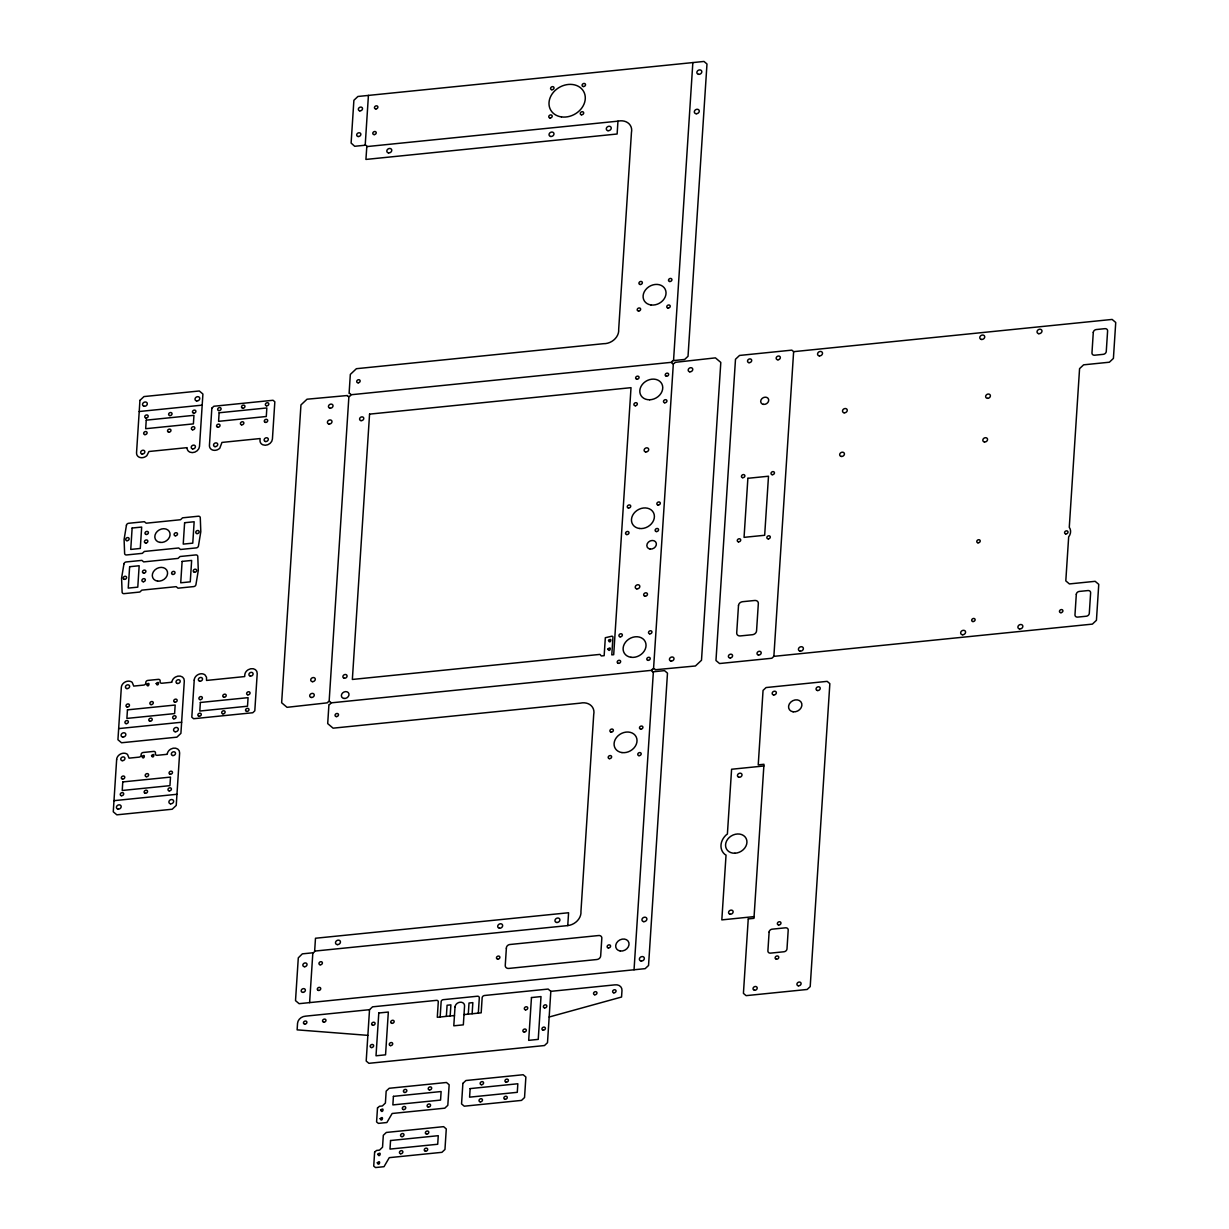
<?xml version="1.0" encoding="UTF-8"?>
<svg xmlns="http://www.w3.org/2000/svg" width="1229" height="1229" viewBox="0 0 1229 1229"><rect width="100%" height="100%" fill="white"/><g stroke="black" fill="none" stroke-linecap="round" stroke-linejoin="round"><path stroke-width="1.5" d="M116.678 759.583L116.663 759.414A6.468 5.3 -29.2 0 1 120.826 753.884A6.468 5.3 -29.2 0 1 127.493 754.406L129.06 758.155L139.077 757.141A1.997 1.628 -29.2 0 0 141.105 755.236L141.151 754.376A1.997 1.628 -29.2 0 1 143.178 752.486L153.671 751.411A1.997 1.628 -29.2 0 1 155.469 752.931L155.407 753.792A1.997 1.628 -29.2 0 0 157.204 755.313L167.236 754.299A6.468 5.3 -29.2 0 1 169.31 750.182L170.647 749.168A6.468 5.3 -29.2 0 1 179.634 753.039L176.239 805.425L172.198 809.235L116.863 814.827L113.268 811.801L116.647 759.583M181.631 722.237L180.909 733.36L176.868 737.17L121.533 742.762L117.938 739.735L121.333 687.349A6.468 5.3 -29.2 0 1 125.496 681.818A6.468 5.3 -29.2 0 1 132.179 682.341L133.731 686.089L143.747 685.075A1.997 1.628 -29.2 0 0 145.775 683.17L145.821 682.325A1.997 1.628 -29.2 0 1 147.849 680.42L158.341 679.36A1.997 1.628 -29.2 0 1 160.139 680.866L160.093 681.726A1.997 1.628 -29.2 0 0 161.89 683.247L171.906 682.233A6.468 5.3 -29.2 0 1 173.98 678.116L175.317 677.102A6.468 5.3 -29.2 0 1 184.304 680.974L181.631 722.237L118.66 728.597M194.228 680.144L191.816 717.198L193.614 718.719L252.775 712.743L254.802 710.838L257.214 673.6A6.468 5.3 -29.2 0 0 248.212 669.728L246.875 670.742A6.468 5.3 -29.2 0 0 244.801 674.859L244.694 676.564L206.518 680.436L206.518 677.302L205.074 674.967A6.468 5.3 -29.2 0 0 198.391 674.444A6.468 5.3 -29.2 0 0 194.228 679.975L194.243 680.144M309.6 1002.618L312.842 952.798A1.797 1.459 -29.2 0 0 314.655 951.092L567.752 925.591A13.196 10.8 -29.2 0 0 580.948 911.38L593.715 714.541A13.196 10.8 -29.2 0 0 580.226 703.157L333.09 728.167L327.697 723.604L328.926 704.601A1.797 1.459 -29.2 0 0 330.724 703.019A1.797 1.459 -29.2 0 0 329.418 701.513A1.797 1.459 -29.2 0 0 327.39 702.834L287.033 707.32L281.641 702.758L300.951 404.925L307.02 399.21L347.315 395.523A1.797 1.459 -29.2 0 0 349.205 396.445A1.797 1.459 -29.2 0 0 350.726 394.647A1.797 1.459 -29.2 0 0 349.097 393.418L350.326 374.415L356.395 368.7L603.531 343.69A13.196 10.8 -29.2 0 0 618.679 329.403L631.445 132.563A13.196 10.8 -29.2 0 0 617.957 121.164L366.81 146.589A1.797 1.459 -29.2 0 0 365.197 145.222L354.689 146.282L351.11 143.071L353.891 100.286L357.916 96.476L703.987 61.45L706.982 63.985L688.025 356.287L684.661 359.452L673.538 360.589A1.797 1.459 -29.2 0 0 671.725 362.171A1.797 1.459 -29.2 0 0 673.031 363.676A1.797 1.459 -29.2 0 0 675.074 362.355L715.416 357.869L720.808 362.432L701.498 660.265L695.445 665.98L655.165 669.759A1.797 1.459 -29.2 0 0 653.659 668.684L653.213 668.76A1.797 1.459 -29.2 0 0 651.754 670.312L330.739 702.896M329.126 701.529L348.898 396.491M365.197 145.222L368.423 95.401M314.655 951.092L315.484 938.249L568.581 912.748L567.752 925.591M454.469 1015.538L437.294 1017.289L438.292 1001.773A2.043 1.675 -29.2 0 0 436.433 1000.36L372.556 1006.828L369.53 1009.685L366.196 1061.042L368.9 1063.315L544.478 1045.541L547.504 1042.684L550.822 991.342L548.134 989.068L484.564 995.49A2.366 1.936 -29.2 0 0 482.152 997.764L481.184 1012.834L464.009 1014.586M440.151 1016.997L441.15 1001.62A2.043 1.659 -29.2 0 1 443.316 999.669L477.39 996.227A2.135 1.736 -29.2 0 1 479.31 997.84L478.311 1013.126M446.357 1016.368L447.079 1005.245L450.889 1004.861L450.167 1015.984M468.295 1014.14L469.017 1003.018L472.842 1002.634L472.12 1013.756M617.957 121.164L617.127 134.007L365.919 159.432L366.81 146.589M634.041 969.789L653.367 671.771A1.797 1.459 -29.2 0 1 651.754 670.711L651.754 670.312M653.551 668.699L673.338 363.661M673.538 360.589L692.849 62.571M773.871 656.347L793.627 351.663L791.829 350.142L739.535 355.442L735.495 359.252L715.969 660.511L719.564 663.537L771.843 658.252L773.871 656.347L1092.397 624.117L1096.437 620.307L1098.757 584.359L1095.162 581.317L1069.399 583.929L1065.804 580.887L1068.662 536.904A10.032 8.204 -29.2 0 0 1069.276 527.318L1079.569 368.639L1083.609 364.829L1109.372 362.217L1113.413 358.407L1115.732 322.474L1112.137 319.432L793.627 351.663M549.163 1017.013L621.551 997.026L621.982 990.513A7.482 6.13 -29.2 0 0 614.761 984.875L550.822 991.342M653.26 671.787L664.49 670.635L667.485 673.139L648.543 965.472L645.164 968.652L299.108 1003.678L295.513 1000.636L298.294 957.852L302.334 953.858L312.842 952.798M139.215 411.515L202.186 405.14M350.711 394.786L671.71 362.294M113.99 800.663L176.961 794.287M763.839 765.99L731.593 769.246L727.399 834.03L726.078 835.013A15.931 13.043 -29.2 0 0 724.833 854.385L726.032 855.107L721.822 919.891L754.084 916.619M369.53 1009.685L305.591 1016.153A7.482 6.13 -29.2 0 0 297.541 1023.342L297.126 1029.856L367.855 1035.356M139.937 400.377L136.542 452.764A6.468 5.3 -29.2 0 0 140.029 457.511A6.468 5.3 -29.2 0 0 146.865 455.621L148.939 451.504L187.115 447.648A6.468 5.3 -29.2 0 0 188.667 451.396L189.896 452.149A6.468 5.3 -29.2 0 0 199.513 446.388L202.908 394.017L199.313 390.976L143.977 396.568L139.937 400.377M129.629 566.707L128.231 588.107L137.786 587.139L139.169 565.755L129.629 566.707M132.133 528.024L130.75 549.424L140.29 548.457L141.673 527.072L132.133 528.024M122.777 781.921L122.224 790.477L169.94 785.654L170.493 777.097L122.777 781.921M127.447 709.855L126.894 718.412L174.61 713.588L175.163 705.031L127.447 709.855M146.236 420.149L145.683 428.706L193.399 423.882L193.952 415.325L146.236 420.149M182.107 561.407L180.724 582.807L190.265 581.839L191.647 560.439L182.107 561.407M184.611 522.724L183.229 544.109L192.769 543.157L194.151 521.757L184.611 522.724M211.849 408.151L209.437 445.39A6.468 5.3 -29.2 0 0 212.94 450.137A6.468 5.3 -29.2 0 0 219.776 448.247L221.957 442.425L260.118 438.553L260.01 440.274A6.468 5.3 -29.2 0 0 261.577 444.022L262.806 444.775A6.468 5.3 -29.2 0 0 272.423 439.014L274.835 401.775L273.038 400.27L213.877 406.246L211.849 408.151M200.358 702.481L199.805 711.038L247.505 706.214L248.074 697.657L200.358 702.481M219.131 412.775L218.578 421.332L266.294 416.508L266.847 407.951L219.131 412.775M369.56 414.127L352.354 679.453L599.982 654.396L601.304 655.963L604.161 655.671L605.329 637.713L612.165 636.146L612.964 636.837L611.796 654.888L613.701 654.704L631.015 387.673L369.56 414.127M378.793 1013.003L376.013 1055.788L385.553 1054.82L388.333 1012.035L378.793 1013.003M374.63 1152.065L373.724 1166.106L375.521 1167.55L384.016 1166.69L389.27 1157.657L441.918 1152.326L444.959 1149.468L446.281 1128.929L443.592 1126.655L386.336 1132.447L383.31 1135.304L382.542 1147.195L379.5 1150.144L376.642 1150.436L374.63 1152.065M377.503 1107.913L376.581 1121.939L378.394 1123.383L386.889 1122.523L392.143 1113.489L444.79 1108.174L447.817 1105.317L449.153 1084.761L446.45 1082.488L389.194 1088.279L386.167 1091.137L385.399 1103.043L382.357 1105.977L379.5 1106.269L377.503 1107.913M390.545 1140.527L389.992 1149.084L437.708 1144.26L438.261 1135.688L390.545 1140.527M393.418 1096.36L392.865 1104.917L440.566 1100.093L441.119 1091.536L393.418 1096.36M455.022 1006.981L453.793 1025.816L463.333 1024.848L464.562 1006.029A4.977 4.071 -29.2 0 0 460.061 1002.219A4.977 4.071 -29.2 0 0 455.022 1006.981M462.887 1083.379L461.551 1103.919L464.255 1106.192L521.511 1100.401L524.537 1097.543L525.874 1077.003L523.17 1074.73L465.914 1080.521L462.887 1083.379M470.139 1088.602L469.586 1097.159L517.286 1092.32L517.839 1083.763L470.139 1088.602M506.363 948.266L505.257 965.379A3.917 3.211 -29.2 0 0 508.852 968.421L596.649 959.542A3.718 3.042 -29.2 0 0 600.689 955.732L601.795 938.618A3.549 2.904 -29.2 0 0 598.2 935.576L510.404 944.456A3.518 2.888 -29.2 0 0 506.363 948.266M531.466 997.549L528.685 1040.349L538.241 1039.381L541.006 996.581L531.466 997.549M738.491 605.513L736.709 632.904A3.979 3.257 -29.2 0 0 740.304 635.931L752.532 634.702A3.979 3.257 -29.2 0 0 756.557 630.892L758.339 603.5A3.979 3.257 -29.2 0 0 754.744 600.474L742.531 601.703A3.979 3.257 -29.2 0 0 738.491 605.513M747.877 478.296L744.052 537.35L764.668 535.276L768.494 476.222L747.877 478.296M748.246 918.908L743.422 993.37L746.111 995.644L807.176 989.468L810.203 986.61L829.852 683.647L827.163 681.358L766.082 687.549L763.055 690.406L758.232 764.853L763.962 764.284L753.961 918.34L748.246 918.908M769.124 932.028L767.895 950.847A2.98 2.443 -29.2 0 0 770.598 953.12L783.964 951.768A2.98 2.443 -29.2 0 0 786.99 948.911L788.204 930.092A2.98 2.443 -29.2 0 0 785.515 927.818L772.15 929.17A2.98 2.443 -29.2 0 0 769.124 932.028M1076.312 594.283L1074.976 614.823A2.98 2.443 -29.2 0 0 1077.679 617.096L1086.267 616.236A2.98 2.443 -29.2 0 0 1089.293 613.379L1090.63 592.839A2.98 2.443 -29.2 0 0 1087.926 590.565L1079.339 591.426A2.98 2.443 -29.2 0 0 1076.312 594.283M1093.288 332.398L1091.966 352.938A2.98 2.443 -29.2 0 0 1094.655 355.212L1103.243 354.336A2.98 2.443 -29.2 0 0 1106.269 351.479L1107.606 330.939A2.98 2.443 -29.2 0 0 1104.902 328.665L1096.314 329.541A2.98 2.443 -29.2 0 0 1093.288 332.398M126.449 525.198L124.098 539.47L124.621 553.449A2.197 1.797 -29.2 0 0 126.602 554.955L142.334 553.357L144.361 551.452L178.712 547.98L180.509 549.486L196.256 547.904A2.197 1.797 -29.2 0 0 198.453 545.983L200.803 531.711L200.281 517.732A2.197 1.797 -29.2 0 0 198.299 516.226L182.568 517.824L180.54 519.729L146.19 523.201L144.392 521.695L128.646 523.277A2.197 1.797 -29.2 0 0 126.449 525.198M123.945 563.896L121.579 578.152L122.117 592.132A2.197 1.797 -29.2 0 0 124.083 593.638L139.829 592.04L141.857 590.135L176.208 586.663L178.005 588.184L193.752 586.586A2.197 1.797 -29.2 0 0 195.933 584.666L198.299 570.394L197.777 556.414A2.197 1.797 -29.2 0 0 195.795 554.924L180.048 556.507L178.036 558.412L143.685 561.899L141.888 560.378L126.141 561.96A2.197 1.797 -29.2 0 0 123.945 563.896M146.681 684.461C148.371 689.192 150.937 680.497 146.681 684.461M156.221 683.493C157.911 688.24 160.477 679.529 156.221 683.493M142.011 756.511C143.701 761.258 146.266 752.547 142.011 756.511M151.551 755.558C153.241 760.29 155.806 751.595 151.551 755.558M380.729 1110.064C382.403 1114.811 384.969 1106.1 380.729 1110.064M380.176 1118.62C381.85 1123.367 384.416 1114.657 380.176 1118.62M377.856 1154.231C379.546 1158.978 382.111 1150.267 377.856 1154.231M377.303 1162.788C378.993 1167.535 381.558 1158.824 377.303 1162.788M607.956 649.004C609.645 653.751 612.211 645.041 607.956 649.004M608.524 640.401C610.03 645.21 612.902 636.545 608.524 640.401M127.201 707.028A1.797 1.459 -29.2 0 0 129.429 704.924A1.797 1.459 -29.2 0 0 126.587 704.524A1.797 1.459 -29.2 0 0 127.201 707.028M177.437 683.478A2.197 1.797 -29.2 0 0 180.171 680.912A2.197 1.797 -29.2 0 0 176.715 680.42A2.197 1.797 -29.2 0 0 177.437 683.478M126.864 688.593A2.197 1.797 -29.2 0 0 129.598 686.028A2.197 1.797 -29.2 0 0 126.126 685.536A2.197 1.797 -29.2 0 0 126.864 688.593M174.902 702.205A1.797 1.459 -29.2 0 0 177.13 700.1A1.797 1.459 -29.2 0 0 174.303 699.7A1.797 1.459 -29.2 0 0 174.902 702.205M151.044 704.616A1.797 1.459 -29.2 0 0 153.272 702.512A1.797 1.459 -29.2 0 0 150.445 702.112A1.797 1.459 -29.2 0 0 151.044 704.616M126.126 723.635A1.797 1.459 -29.2 0 0 128.338 721.531A1.797 1.459 -29.2 0 0 125.512 721.131A1.797 1.459 -29.2 0 0 126.126 723.635M149.969 721.223A1.797 1.459 -29.2 0 0 152.196 719.119A1.797 1.459 -29.2 0 0 149.37 718.719A1.797 1.459 -29.2 0 0 149.969 721.223M173.827 718.796A1.797 1.459 -29.2 0 0 176.054 716.707A1.797 1.459 -29.2 0 0 173.228 716.307A1.797 1.459 -29.2 0 0 173.827 718.796M122.716 737.047A2.489 2.043 -29.2 0 0 125.804 734.128A2.489 2.043 -29.2 0 0 121.871 733.575A2.489 2.043 -29.2 0 0 122.716 737.047M175.194 731.731A2.489 2.043 -29.2 0 0 178.282 728.828A2.489 2.043 -29.2 0 0 174.349 728.259A2.489 2.043 -29.2 0 0 175.194 731.731M636.806 379.208A1.797 1.459 -29.2 0 0 639.034 377.119A1.797 1.459 -29.2 0 0 636.207 376.719A1.797 1.459 -29.2 0 0 636.806 379.208M635.454 405.754A1.797 1.459 -29.2 0 0 637.206 403.358A1.797 1.459 -29.2 0 0 634.241 403.527A1.797 1.459 -29.2 0 0 635.454 405.754M666.395 376.228A1.797 1.459 -29.2 0 0 668.622 374.123A1.797 1.459 -29.2 0 0 665.795 373.724A1.797 1.459 -29.2 0 0 666.395 376.228M664.674 402.759A1.797 1.459 -29.2 0 0 666.901 400.654A1.797 1.459 -29.2 0 0 664.075 400.255A1.797 1.459 -29.2 0 0 664.674 402.759M343.982 698.456A3.979 3.257 -29.2 0 0 348.928 693.786A3.979 3.257 -29.2 0 0 342.645 692.91A3.979 3.257 -29.2 0 0 343.982 698.456M621.951 752.578A11.952 9.771 -29.2 0 0 636.791 738.568A11.952 9.771 -29.2 0 0 617.926 735.91A11.952 9.771 -29.2 0 0 621.951 752.578M611.09 732.115A1.797 1.459 -29.2 0 0 613.317 730.011A1.797 1.459 -29.2 0 0 610.49 729.611A1.797 1.459 -29.2 0 0 611.09 732.115M609.369 758.646A1.797 1.459 -29.2 0 0 611.596 756.542A1.797 1.459 -29.2 0 0 608.77 756.142A1.797 1.459 -29.2 0 0 609.369 758.646M638.942 755.651A1.797 1.459 -29.2 0 0 641.169 753.561A1.797 1.459 -29.2 0 0 638.343 753.147A1.797 1.459 -29.2 0 0 638.942 755.651M640.662 729.12A1.797 1.459 -29.2 0 0 642.89 727.015A1.797 1.459 -29.2 0 0 640.063 726.616A1.797 1.459 -29.2 0 0 640.662 729.12M320.108 964.765A1.797 1.459 -29.2 0 0 322.382 962.706A1.797 1.459 -29.2 0 0 319.586 962.23A1.797 1.459 -29.2 0 0 320.108 964.765M318.465 990.436A1.797 1.459 -29.2 0 0 320.708 988.362A1.797 1.459 -29.2 0 0 317.896 987.932A1.797 1.459 -29.2 0 0 318.465 990.436M649.665 399.778A11.952 9.771 -29.2 0 0 661.924 384.016A11.952 9.771 -29.2 0 0 642.245 384.554A11.952 9.771 -29.2 0 0 649.665 399.778M648.129 660.372A1.797 1.459 -29.2 0 0 650.156 658.129A1.797 1.459 -29.2 0 0 647.253 657.991A1.797 1.459 -29.2 0 0 648.129 660.372M618.387 663.353A1.797 1.459 -29.2 0 0 620.614 661.263A1.797 1.459 -29.2 0 0 617.788 660.864A1.797 1.459 -29.2 0 0 618.387 663.353M620.107 636.822A1.797 1.459 -29.2 0 0 622.335 634.732A1.797 1.459 -29.2 0 0 619.508 634.333A1.797 1.459 -29.2 0 0 620.107 636.822M649.695 633.826A1.797 1.459 -29.2 0 0 651.923 631.737A1.797 1.459 -29.2 0 0 649.081 631.337A1.797 1.459 -29.2 0 0 649.695 633.826M630.969 657.285A11.952 9.771 -29.2 0 0 645.809 643.289A11.952 9.771 -29.2 0 0 626.959 640.616A11.952 9.771 -29.2 0 0 630.969 657.285M361.019 420.625A2.197 1.797 -29.2 0 0 363.738 418.06A2.197 1.797 -29.2 0 0 360.281 417.568A2.197 1.797 -29.2 0 0 361.019 420.625M344.32 678.239A2.197 1.797 -29.2 0 0 347.039 675.673A2.197 1.797 -29.2 0 0 343.582 675.182A2.197 1.797 -29.2 0 0 344.32 678.239M639.326 528.47A11.952 9.771 -29.2 0 0 654.166 514.475A11.952 9.771 -29.2 0 0 635.301 511.817A11.952 9.771 -29.2 0 0 639.326 528.47M626.744 534.554A1.797 1.459 -29.2 0 0 628.971 532.449A1.797 1.459 -29.2 0 0 626.129 532.049A1.797 1.459 -29.2 0 0 626.744 534.554M628.465 508.023A1.797 1.459 -29.2 0 0 630.692 505.918A1.797 1.459 -29.2 0 0 627.85 505.518A1.797 1.459 -29.2 0 0 628.465 508.023M658.037 505.027A1.797 1.459 -29.2 0 0 660.265 502.922A1.797 1.459 -29.2 0 0 657.438 502.523A1.797 1.459 -29.2 0 0 658.037 505.027M656.317 531.558A1.797 1.459 -29.2 0 0 658.544 529.453A1.797 1.459 -29.2 0 0 655.718 529.054A1.797 1.459 -29.2 0 0 656.317 531.558M645.701 451.934A2.397 1.951 -29.2 0 0 648.666 449.123A2.397 1.951 -29.2 0 0 644.887 448.6A2.397 1.951 -29.2 0 0 645.701 451.934M636.822 588.86A2.397 1.951 -29.2 0 0 639.787 586.064A2.397 1.951 -29.2 0 0 636.007 585.526A2.397 1.951 -29.2 0 0 636.822 588.86M336.423 716.584A1.797 1.459 -29.2 0 0 338.421 714.31A1.797 1.459 -29.2 0 0 335.502 714.203A1.797 1.459 -29.2 0 0 336.423 716.584M608.324 947.928A1.797 1.459 -29.2 0 0 610.552 945.838A1.797 1.459 -29.2 0 0 607.725 945.424A1.797 1.459 -29.2 0 0 608.324 947.928M497.637 959.127A1.797 1.459 -29.2 0 0 499.865 957.038A1.797 1.459 -29.2 0 0 497.038 956.638A1.797 1.459 -29.2 0 0 497.637 959.127M620.276 951A6.975 5.699 -29.2 0 0 628.925 942.827A6.975 5.699 -29.2 0 0 617.926 941.276A6.975 5.699 -29.2 0 0 620.276 951M671.003 661.079A2.397 1.951 -29.2 0 0 673.968 658.283A2.397 1.951 -29.2 0 0 670.204 657.745A2.397 1.951 -29.2 0 0 671.003 661.079M689.761 371.803A2.397 1.951 -29.2 0 0 692.726 368.992A2.397 1.951 -29.2 0 0 688.947 368.47A2.397 1.951 -29.2 0 0 689.761 371.803M763.439 404.372A4.179 3.426 -29.2 0 0 768.632 399.471A4.179 3.426 -29.2 0 0 762.026 398.534A4.179 3.426 -29.2 0 0 763.439 404.372M772.196 474.686A1.797 1.459 -29.2 0 0 774.424 472.581A1.797 1.459 -29.2 0 0 771.597 472.182A1.797 1.459 -29.2 0 0 772.196 474.686M738.46 541.835A1.797 1.459 -29.2 0 0 740.688 539.731A1.797 1.459 -29.2 0 0 737.861 539.331A1.797 1.459 -29.2 0 0 738.46 541.835M768.371 538.87A1.797 1.459 -29.2 0 0 770.168 536.489A1.797 1.459 -29.2 0 0 767.203 536.612A1.797 1.459 -29.2 0 0 768.371 538.87M742.623 477.666A1.797 1.459 -29.2 0 0 744.851 475.562A1.797 1.459 -29.2 0 0 742.024 475.162A1.797 1.459 -29.2 0 0 742.623 477.666M650.11 549.04A4.977 4.071 -29.2 0 0 656.286 543.203A4.977 4.071 -29.2 0 0 648.436 542.097A4.977 4.071 -29.2 0 0 650.11 549.04M644.964 596.219A1.997 1.628 -29.2 0 0 647.437 593.884A1.997 1.628 -29.2 0 0 644.303 593.438A1.997 1.628 -29.2 0 0 644.964 596.219M312.565 681.665A2.397 1.951 -29.2 0 0 315.177 678.608A2.397 1.951 -29.2 0 0 311.275 678.531A2.397 1.951 -29.2 0 0 312.565 681.665M328.988 424.036A2.397 1.951 -29.2 0 0 331.953 421.24A2.397 1.951 -29.2 0 0 328.189 420.702A2.397 1.951 -29.2 0 0 328.988 424.036M311.26 697.473A2.397 1.951 -29.2 0 0 314.225 694.677A2.397 1.951 -29.2 0 0 310.461 694.155A2.397 1.951 -29.2 0 0 311.26 697.473M330.017 408.197A2.397 1.951 -29.2 0 0 332.982 405.401A2.397 1.951 -29.2 0 0 329.218 404.863A2.397 1.951 -29.2 0 0 330.017 408.197M388.502 152.903A2.596 2.12 -29.2 0 0 391.728 149.877A2.596 2.12 -29.2 0 0 387.657 149.277A2.596 2.12 -29.2 0 0 388.502 152.903M550.638 136.465A2.596 2.12 -29.2 0 0 553.956 133.531A2.596 2.12 -29.2 0 0 549.931 132.809A2.596 2.12 -29.2 0 0 550.638 136.465M607.986 130.689A2.596 2.12 -29.2 0 0 611.197 127.662A2.596 2.12 -29.2 0 0 607.111 127.079A2.596 2.12 -29.2 0 0 607.986 130.689M556.891 922.487A2.596 2.12 -29.2 0 0 559.809 919.215A2.596 2.12 -29.2 0 0 555.6 919.046A2.596 2.12 -29.2 0 0 556.891 922.487M499.45 928.218A2.596 2.12 -29.2 0 0 502.6 925.13A2.596 2.12 -29.2 0 0 498.482 924.638A2.596 2.12 -29.2 0 0 499.45 928.218M337.483 944.609A2.596 2.12 -29.2 0 0 340.325 941.291A2.596 2.12 -29.2 0 0 336.101 941.199A2.596 2.12 -29.2 0 0 337.483 944.609M358.177 136.527A2.197 1.797 -29.2 0 0 360.804 133.884A2.197 1.797 -29.2 0 0 357.316 133.515A2.197 1.797 -29.2 0 0 358.177 136.527M359.774 110.84A2.197 1.797 -29.2 0 0 362.494 108.275A2.197 1.797 -29.2 0 0 359.037 107.783A2.197 1.797 -29.2 0 0 359.774 110.84M304.7 966.716A2.197 1.797 -29.2 0 0 306.881 963.797A2.197 1.797 -29.2 0 0 303.256 963.966A2.197 1.797 -29.2 0 0 304.7 966.716M303.041 992.387A2.197 1.797 -29.2 0 0 305.207 989.468A2.197 1.797 -29.2 0 0 301.597 989.637A2.197 1.797 -29.2 0 0 303.041 992.387M643.766 921.642A2.596 2.12 -29.2 0 0 646.823 918.493A2.596 2.12 -29.2 0 0 642.659 918.124A2.596 2.12 -29.2 0 0 643.766 921.642M641.139 961.017A2.596 2.12 -29.2 0 0 644.288 957.929A2.596 2.12 -29.2 0 0 640.171 957.437A2.596 2.12 -29.2 0 0 641.139 961.017M696.244 113.729A2.596 2.12 -29.2 0 0 699.163 110.472A2.596 2.12 -29.2 0 0 694.969 110.272A2.596 2.12 -29.2 0 0 696.244 113.729M698.564 74.339A2.596 2.12 -29.2 0 0 701.774 71.297A2.596 2.12 -29.2 0 0 697.688 70.729A2.596 2.12 -29.2 0 0 698.564 74.339M375.966 108.92A1.797 1.459 -29.2 0 0 377.764 106.539A1.797 1.459 -29.2 0 0 374.799 106.662A1.797 1.459 -29.2 0 0 375.966 108.92M374.246 134.606A1.797 1.459 -29.2 0 0 376.12 132.256A1.797 1.459 -29.2 0 0 373.17 132.302A1.797 1.459 -29.2 0 0 374.246 134.606M669.682 281.502A1.797 1.459 -29.2 0 0 671.91 279.413A1.797 1.459 -29.2 0 0 669.083 279.014A1.797 1.459 -29.2 0 0 669.682 281.502M667.962 308.049A1.797 1.459 -29.2 0 0 670.189 305.944A1.797 1.459 -29.2 0 0 667.362 305.545A1.797 1.459 -29.2 0 0 667.962 308.049M640.063 284.498A1.797 1.459 -29.2 0 0 642.337 282.44A1.797 1.459 -29.2 0 0 639.541 281.979A1.797 1.459 -29.2 0 0 640.063 284.498M638.681 311.045A1.797 1.459 -29.2 0 0 640.524 308.694A1.797 1.459 -29.2 0 0 637.574 308.756A1.797 1.459 -29.2 0 0 638.681 311.045M650.971 304.961A11.952 9.771 -29.2 0 0 665.811 290.966A11.952 9.771 -29.2 0 0 646.946 288.293A11.952 9.771 -29.2 0 0 650.971 304.961M358.223 382.803A1.797 1.459 -29.2 0 0 360.005 380.391A1.797 1.459 -29.2 0 0 357.04 380.56A1.797 1.459 -29.2 0 0 358.223 382.803M581.44 114.773A1.797 1.459 -29.2 0 0 583.667 112.684A1.797 1.459 -29.2 0 0 580.825 112.285A1.797 1.459 -29.2 0 0 581.44 114.773M561.438 116.909A18.927 15.485 -29.2 0 0 584.927 94.741A18.927 15.485 -29.2 0 0 555.078 90.516A18.927 15.485 -29.2 0 0 561.438 116.909M551.76 89.717A1.797 1.459 -29.2 0 0 554.002 87.628A1.797 1.459 -29.2 0 0 551.176 87.213A1.797 1.459 -29.2 0 0 551.76 89.717M549.977 117.969A1.797 1.459 -29.2 0 0 552.159 115.849A1.797 1.459 -29.2 0 0 549.317 115.495A1.797 1.459 -29.2 0 0 549.977 117.969M583.268 86.537A1.797 1.459 -29.2 0 0 585.496 84.432A1.797 1.459 -29.2 0 0 582.669 84.033A1.797 1.459 -29.2 0 0 583.268 86.537M730.134 914.207A2.397 1.951 -29.2 0 0 733.098 911.411A2.397 1.951 -29.2 0 0 729.335 910.873A2.397 1.951 -29.2 0 0 730.134 914.207M738.952 777.266A2.397 1.951 -29.2 0 0 741.993 774.531A2.397 1.951 -29.2 0 0 738.26 773.901A2.397 1.951 -29.2 0 0 738.952 777.266M734.911 853.233A11.153 9.125 -29.2 0 0 746.111 838.408A11.153 9.125 -29.2 0 0 727.722 839.161A11.153 9.125 -29.2 0 0 734.911 853.233M773.671 694.969A2.197 1.797 -29.2 0 0 776.298 692.326A2.197 1.797 -29.2 0 0 772.795 691.973A2.197 1.797 -29.2 0 0 773.671 694.969M817.485 690.529A2.197 1.797 -29.2 0 0 820.204 687.963A2.197 1.797 -29.2 0 0 816.747 687.472A2.197 1.797 -29.2 0 0 817.485 690.529M798.343 985.796A2.197 1.797 -29.2 0 0 801.062 983.231A2.197 1.797 -29.2 0 0 797.606 982.739A2.197 1.797 -29.2 0 0 798.343 985.796M754.452 990.236A2.197 1.797 -29.2 0 0 757.172 987.67A2.197 1.797 -29.2 0 0 753.715 987.179A2.197 1.797 -29.2 0 0 754.452 990.236M793.135 711.806A6.975 5.699 -29.2 0 0 801.784 703.649A6.975 5.699 -29.2 0 0 790.785 702.097A6.975 5.699 -29.2 0 0 793.135 711.806M778.587 924.976A1.89 1.552 -29.2 0 0 780.937 922.749A1.89 1.552 -29.2 0 0 777.957 922.334A1.89 1.552 -29.2 0 0 778.587 924.976M776.375 959.204A1.89 1.552 -29.2 0 0 778.725 956.992A1.89 1.552 -29.2 0 0 775.729 956.561A1.89 1.552 -29.2 0 0 776.375 959.204M544.57 1007.903A1.797 1.459 -29.2 0 0 546.797 1005.798A1.797 1.459 -29.2 0 0 543.971 1005.399A1.797 1.459 -29.2 0 0 544.57 1007.903M543.126 1030.163A1.797 1.459 -29.2 0 0 545.353 1028.059A1.797 1.459 -29.2 0 0 542.527 1027.659A1.797 1.459 -29.2 0 0 543.126 1030.163M524.337 1032.099A1.797 1.459 -29.2 0 0 526.196 1029.748A1.797 1.459 -29.2 0 0 523.247 1029.81A1.797 1.459 -29.2 0 0 524.337 1032.099M525.566 1009.839A1.797 1.459 -29.2 0 0 527.702 1007.672A1.797 1.459 -29.2 0 0 524.829 1007.396A1.797 1.459 -29.2 0 0 525.566 1009.839M391.897 1023.358A1.797 1.459 -29.2 0 0 394.125 1021.253A1.797 1.459 -29.2 0 0 391.298 1020.853A1.797 1.459 -29.2 0 0 391.897 1023.358M390.453 1045.602A1.797 1.459 -29.2 0 0 392.681 1043.513A1.797 1.459 -29.2 0 0 389.854 1043.114A1.797 1.459 -29.2 0 0 390.453 1045.602M371.711 1047.554A1.797 1.459 -29.2 0 0 373.493 1045.157A1.797 1.459 -29.2 0 0 370.528 1045.295A1.797 1.459 -29.2 0 0 371.711 1047.554M372.817 1025.293A1.797 1.459 -29.2 0 0 375.045 1023.189A1.797 1.459 -29.2 0 0 372.218 1022.789A1.797 1.459 -29.2 0 0 372.817 1025.293M428.306 1107.068A1.797 1.459 -29.2 0 0 430.534 1104.963A1.797 1.459 -29.2 0 0 427.692 1104.564A1.797 1.459 -29.2 0 0 428.306 1107.068M403.496 1109.572A1.797 1.459 -29.2 0 0 405.724 1107.467A1.797 1.459 -29.2 0 0 402.882 1107.068A1.797 1.459 -29.2 0 0 403.496 1109.572M404.879 1092.473A1.797 1.459 -29.2 0 0 406.738 1090.123A1.797 1.459 -29.2 0 0 403.803 1090.169A1.797 1.459 -29.2 0 0 404.879 1092.473M429.489 1089.954A1.797 1.459 -29.2 0 0 431.625 1087.773A1.797 1.459 -29.2 0 0 428.752 1087.496A1.797 1.459 -29.2 0 0 429.489 1089.954M505.027 1099.294A1.797 1.459 -29.2 0 0 507.239 1097.205A1.797 1.459 -29.2 0 0 504.412 1096.806A1.797 1.459 -29.2 0 0 505.027 1099.294M480.216 1101.814A1.797 1.459 -29.2 0 0 482.444 1099.709A1.797 1.459 -29.2 0 0 479.602 1099.31A1.797 1.459 -29.2 0 0 480.216 1101.814M481.599 1084.715A1.797 1.459 -29.2 0 0 483.458 1082.35A1.797 1.459 -29.2 0 0 480.524 1082.411A1.797 1.459 -29.2 0 0 481.599 1084.715M506.21 1082.196A1.797 1.459 -29.2 0 0 508.345 1080.014A1.797 1.459 -29.2 0 0 505.472 1079.738A1.797 1.459 -29.2 0 0 506.21 1082.196M613.809 992.817A1.797 1.459 -29.2 0 0 616.036 990.728A1.797 1.459 -29.2 0 0 613.194 990.328A1.797 1.459 -29.2 0 0 613.809 992.817M594.713 994.753A1.797 1.459 -29.2 0 0 596.941 992.648A1.797 1.459 -29.2 0 0 594.114 992.249A1.797 1.459 -29.2 0 0 594.713 994.753M323.719 1022.175A1.797 1.459 -29.2 0 0 325.946 1020.07A1.797 1.459 -29.2 0 0 323.119 1019.671A1.797 1.459 -29.2 0 0 323.719 1022.175M304.638 1024.11A1.797 1.459 -29.2 0 0 306.866 1022.006A1.797 1.459 -29.2 0 0 304.039 1021.606A1.797 1.459 -29.2 0 0 304.638 1024.11M196.64 400.946A2.489 2.043 -29.2 0 0 199.728 398.027A2.489 2.043 -29.2 0 0 195.795 397.474A2.489 2.043 -29.2 0 0 196.64 400.946M144.146 406.261A2.489 2.043 -29.2 0 0 147.25 403.342A2.489 2.043 -29.2 0 0 143.317 402.789A2.489 2.043 -29.2 0 0 144.146 406.261M193.644 413.174A1.797 1.459 -29.2 0 0 195.872 411.07A1.797 1.459 -29.2 0 0 193.045 410.67A1.797 1.459 -29.2 0 0 193.644 413.174M169.786 415.586A1.797 1.459 -29.2 0 0 172.014 413.497A1.797 1.459 -29.2 0 0 169.187 413.098A1.797 1.459 -29.2 0 0 169.786 415.586M145.928 417.998A1.797 1.459 -29.2 0 0 148.156 415.909A1.797 1.459 -29.2 0 0 145.329 415.51A1.797 1.459 -29.2 0 0 145.928 417.998M192.569 429.781A1.797 1.459 -29.2 0 0 194.796 427.677A1.797 1.459 -29.2 0 0 191.97 427.277A1.797 1.459 -29.2 0 0 192.569 429.781M168.711 432.193A1.797 1.459 -29.2 0 0 170.939 430.089A1.797 1.459 -29.2 0 0 168.112 429.689A1.797 1.459 -29.2 0 0 168.711 432.193M144.853 434.605A1.797 1.459 -29.2 0 0 147.081 432.5A1.797 1.459 -29.2 0 0 144.254 432.101A1.797 1.459 -29.2 0 0 144.853 434.605M142.072 454.008A2.197 1.797 -29.2 0 0 144.807 451.442A2.197 1.797 -29.2 0 0 141.335 450.951A2.197 1.797 -29.2 0 0 142.072 454.008M192.646 448.892A2.197 1.797 -29.2 0 0 195.38 446.327A2.197 1.797 -29.2 0 0 191.908 445.835A2.197 1.797 -29.2 0 0 192.646 448.892M266.539 405.8A1.797 1.459 -29.2 0 0 268.767 403.696A1.797 1.459 -29.2 0 0 265.94 403.296A1.797 1.459 -29.2 0 0 266.539 405.8M242.697 408.212A1.797 1.459 -29.2 0 0 244.924 406.108A1.797 1.459 -29.2 0 0 242.082 405.708A1.797 1.459 -29.2 0 0 242.697 408.212M218.839 410.624A1.797 1.459 -29.2 0 0 221.066 408.52A1.797 1.459 -29.2 0 0 218.24 408.12A1.797 1.459 -29.2 0 0 218.839 410.624M265.464 422.407A1.797 1.459 -29.2 0 0 267.692 420.303A1.797 1.459 -29.2 0 0 264.865 419.903A1.797 1.459 -29.2 0 0 265.464 422.407M241.621 424.819A1.797 1.459 -29.2 0 0 243.834 422.715A1.797 1.459 -29.2 0 0 241.007 422.315A1.797 1.459 -29.2 0 0 241.621 424.819M217.763 427.231A1.797 1.459 -29.2 0 0 219.991 425.126A1.797 1.459 -29.2 0 0 217.149 424.727A1.797 1.459 -29.2 0 0 217.763 427.231M214.983 446.634A2.197 1.797 -29.2 0 0 217.702 444.068A2.197 1.797 -29.2 0 0 214.245 443.577A2.197 1.797 -29.2 0 0 214.983 446.634M265.556 441.518A2.197 1.797 -29.2 0 0 268.275 438.953A2.197 1.797 -29.2 0 0 264.819 438.461A2.197 1.797 -29.2 0 0 265.556 441.518M748.953 362.663A2.197 1.797 -29.2 0 0 751.672 360.097A2.197 1.797 -29.2 0 0 748.215 359.605A2.197 1.797 -29.2 0 0 748.953 362.663M777.972 359.79A2.197 1.797 -29.2 0 0 780.185 356.886A2.197 1.797 -29.2 0 0 776.574 357.024A2.197 1.797 -29.2 0 0 777.972 359.79M730.272 657.961A2.197 1.797 -29.2 0 0 732.392 654.996A2.197 1.797 -29.2 0 0 728.766 655.241A2.197 1.797 -29.2 0 0 730.272 657.961M758.447 655.042A2.197 1.797 -29.2 0 0 761.166 652.476A2.197 1.797 -29.2 0 0 757.709 651.984A2.197 1.797 -29.2 0 0 758.447 655.042M126.894 540.668A1.797 1.459 -29.2 0 0 129.122 538.563A1.797 1.459 -29.2 0 0 126.28 538.164A1.797 1.459 -29.2 0 0 126.894 540.668M196.932 533.586A1.797 1.459 -29.2 0 0 199.159 531.481A1.797 1.459 -29.2 0 0 196.333 531.082A1.797 1.459 -29.2 0 0 196.932 533.586M146.159 534.461A1.797 1.459 -29.2 0 0 148.386 532.372A1.797 1.459 -29.2 0 0 145.56 531.973A1.797 1.459 -29.2 0 0 146.159 534.461M145.882 543.049A1.797 1.459 -29.2 0 0 147.741 540.699A1.797 1.459 -29.2 0 0 144.807 540.729A1.797 1.459 -29.2 0 0 145.882 543.049M175.271 535.767A1.797 1.459 -29.2 0 0 177.498 533.678A1.797 1.459 -29.2 0 0 174.672 533.278A1.797 1.459 -29.2 0 0 175.271 535.767M160.047 542.404A7.973 6.514 -29.2 0 0 169.94 533.079A7.973 6.514 -29.2 0 0 157.373 531.297A7.973 6.514 -29.2 0 0 160.047 542.404M157.542 581.087A7.973 6.514 -29.2 0 0 167.436 571.762A7.973 6.514 -29.2 0 0 154.854 569.979A7.973 6.514 -29.2 0 0 157.542 581.087M172.767 574.45A1.797 1.459 -29.2 0 0 174.994 572.361A1.797 1.459 -29.2 0 0 172.152 571.961A1.797 1.459 -29.2 0 0 172.767 574.45M143.363 581.732A1.797 1.459 -29.2 0 0 145.237 579.381A1.797 1.459 -29.2 0 0 142.303 579.427A1.797 1.459 -29.2 0 0 143.363 581.732M143.655 573.144A1.797 1.459 -29.2 0 0 145.867 571.055A1.797 1.459 -29.2 0 0 143.04 570.655A1.797 1.459 -29.2 0 0 143.655 573.144M124.375 579.351A1.797 1.459 -29.2 0 0 126.602 577.246A1.797 1.459 -29.2 0 0 123.776 576.847A1.797 1.459 -29.2 0 0 124.375 579.351M194.428 572.268A1.797 1.459 -29.2 0 0 196.64 570.164A1.797 1.459 -29.2 0 0 193.813 569.764A1.797 1.459 -29.2 0 0 194.428 572.268M250.347 676.104A2.197 1.797 -29.2 0 0 253.066 673.538A2.197 1.797 -29.2 0 0 249.61 673.046A2.197 1.797 -29.2 0 0 250.347 676.104M199.774 681.219A2.197 1.797 -29.2 0 0 202.493 678.654A2.197 1.797 -29.2 0 0 199.037 678.162A2.197 1.797 -29.2 0 0 199.774 681.219M200.097 699.654A1.797 1.459 -29.2 0 0 202.324 697.55A1.797 1.459 -29.2 0 0 199.497 697.15A1.797 1.459 -29.2 0 0 200.097 699.654M223.955 697.242A1.797 1.459 -29.2 0 0 226.182 695.138A1.797 1.459 -29.2 0 0 223.355 694.738A1.797 1.459 -29.2 0 0 223.955 697.242M247.812 694.815A1.797 1.459 -29.2 0 0 250.04 692.726A1.797 1.459 -29.2 0 0 247.213 692.326A1.797 1.459 -29.2 0 0 247.812 694.815M199.021 716.246A1.797 1.459 -29.2 0 0 201.249 714.157A1.797 1.459 -29.2 0 0 198.422 713.757A1.797 1.459 -29.2 0 0 199.021 716.246M222.879 713.834A1.797 1.459 -29.2 0 0 225.107 711.745A1.797 1.459 -29.2 0 0 222.28 711.345A1.797 1.459 -29.2 0 0 222.879 713.834M246.737 711.422A1.797 1.459 -29.2 0 0 248.965 709.333A1.797 1.459 -29.2 0 0 246.123 708.918A1.797 1.459 -29.2 0 0 246.737 711.422M841.297 456.451A2.489 2.043 -29.2 0 0 844.384 453.532A2.489 2.043 -29.2 0 0 840.467 452.979A2.489 2.043 -29.2 0 0 841.297 456.451M844.123 412.79A2.489 2.043 -29.2 0 0 847.211 409.871A2.489 2.043 -29.2 0 0 843.294 409.318A2.489 2.043 -29.2 0 0 844.123 412.79M984.429 441.964A2.489 2.043 -29.2 0 0 987.517 439.045A2.489 2.043 -29.2 0 0 983.599 438.492A2.489 2.043 -29.2 0 0 984.429 441.964M987.67 398.334A2.489 2.043 -29.2 0 0 990.236 395.062A2.489 2.043 -29.2 0 0 986.134 395.154A2.489 2.043 -29.2 0 0 987.67 398.334M977.961 542.803A1.797 1.459 -29.2 0 0 980.189 540.699A1.797 1.459 -29.2 0 0 977.362 540.299A1.797 1.459 -29.2 0 0 977.961 542.803M1065.758 533.908A1.797 1.459 -29.2 0 0 1067.986 531.819A1.797 1.459 -29.2 0 0 1065.159 531.42A1.797 1.459 -29.2 0 0 1065.758 533.908M972.861 621.536A1.797 1.459 -29.2 0 0 975.089 619.431A1.797 1.459 -29.2 0 0 972.262 619.032A1.797 1.459 -29.2 0 0 972.861 621.536M962.691 634.763A2.596 2.12 -29.2 0 0 965.441 631.399A2.596 2.12 -29.2 0 0 961.201 631.414A2.596 2.12 -29.2 0 0 962.691 634.763M1019.578 628.941A2.596 2.12 -29.2 0 0 1022.805 625.914A2.596 2.12 -29.2 0 0 1018.718 625.331A2.596 2.12 -29.2 0 0 1019.578 628.941M1060.98 612.672A1.797 1.459 -29.2 0 0 1062.778 610.275A1.797 1.459 -29.2 0 0 1059.813 610.414A1.797 1.459 -29.2 0 0 1060.98 612.672M819.39 355.903A2.596 2.12 -29.2 0 0 822.447 352.738A2.596 2.12 -29.2 0 0 818.284 352.37A2.596 2.12 -29.2 0 0 819.39 355.903M981.479 339.465A2.596 2.12 -29.2 0 0 984.69 336.439A2.596 2.12 -29.2 0 0 980.604 335.855A2.596 2.12 -29.2 0 0 981.479 339.465M800.11 651.155A2.596 2.12 -29.2 0 0 803.336 648.113A2.596 2.12 -29.2 0 0 799.249 647.545A2.596 2.12 -29.2 0 0 800.11 651.155M1038.72 333.673A2.596 2.12 -29.2 0 0 1041.946 330.647A2.596 2.12 -29.2 0 0 1037.86 330.063A2.596 2.12 -29.2 0 0 1038.72 333.673M118.03 809.112A2.489 2.043 -29.2 0 0 121.133 806.193A2.489 2.043 -29.2 0 0 117.201 805.64A2.489 2.043 -29.2 0 0 118.03 809.112M122.531 779.094A1.797 1.459 -29.2 0 0 124.743 776.989A1.797 1.459 -29.2 0 0 121.917 776.59A1.797 1.459 -29.2 0 0 122.531 779.094M170.524 803.797A2.489 2.043 -29.2 0 0 173.612 800.878A2.489 2.043 -29.2 0 0 169.679 800.325A2.489 2.043 -29.2 0 0 170.524 803.797M172.767 755.543A2.197 1.797 -29.2 0 0 175.486 752.978A2.197 1.797 -29.2 0 0 172.029 752.486A2.197 1.797 -29.2 0 0 172.767 755.543M169.156 790.861A1.797 1.459 -29.2 0 0 171.384 788.772A1.797 1.459 -29.2 0 0 168.557 788.373A1.797 1.459 -29.2 0 0 169.156 790.861M145.299 793.273A1.797 1.459 -29.2 0 0 147.526 791.184A1.797 1.459 -29.2 0 0 144.699 790.785A1.797 1.459 -29.2 0 0 145.299 793.273M121.441 795.701A1.797 1.459 -29.2 0 0 123.668 793.596A1.797 1.459 -29.2 0 0 120.841 793.197A1.797 1.459 -29.2 0 0 121.441 795.701M170.232 774.255A1.797 1.459 -29.2 0 0 172.459 772.165A1.797 1.459 -29.2 0 0 169.633 771.766A1.797 1.459 -29.2 0 0 170.232 774.255M146.374 776.682A1.797 1.459 -29.2 0 0 148.601 774.577A1.797 1.459 -29.2 0 0 145.775 774.178A1.797 1.459 -29.2 0 0 146.374 776.682M122.193 760.659A2.197 1.797 -29.2 0 0 124.912 758.093A2.197 1.797 -29.2 0 0 121.456 757.602A2.197 1.797 -29.2 0 0 122.193 760.659M426.617 1134.121A1.797 1.459 -29.2 0 0 428.752 1131.94A1.797 1.459 -29.2 0 0 425.895 1131.663A1.797 1.459 -29.2 0 0 426.617 1134.121M402.021 1136.641A1.797 1.459 -29.2 0 0 403.88 1134.275A1.797 1.459 -29.2 0 0 400.931 1134.336A1.797 1.459 -29.2 0 0 402.021 1136.641M400.623 1153.739A1.797 1.459 -29.2 0 0 402.851 1151.634A1.797 1.459 -29.2 0 0 400.024 1151.235A1.797 1.459 -29.2 0 0 400.623 1153.739M425.434 1151.22A1.797 1.459 -29.2 0 0 427.661 1149.13A1.797 1.459 -29.2 0 0 424.835 1148.731A1.797 1.459 -29.2 0 0 425.434 1151.22"/></g></svg>
